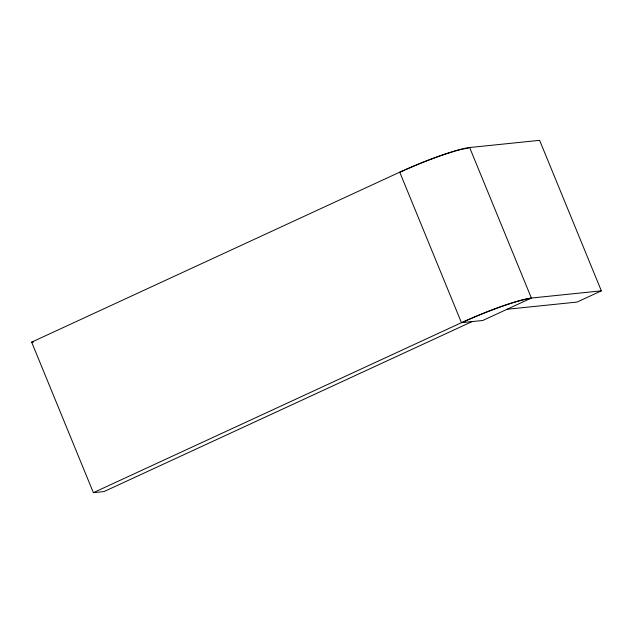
<?xml version="1.0" encoding="UTF-8"?>
<svg xmlns="http://www.w3.org/2000/svg" width="633" height="633" viewBox="0 0 633 633"><rect width="100%" height="100%" fill="white"/><g stroke="black" fill="none" stroke-linecap="round" stroke-linejoin="round"><path stroke-width="0.95" d="M472.107 321.58L104.026 491.572L93.375 492.664L31.65 342.152L399.732 172.168A57.302 6.488 -22.3 0 1 469.646 147.529L539.625 140.336L601.35 290.848L577.043 302.068L507.065 309.26M93.375 492.664L461.457 322.68A57.302 6.488 -22.3 0 1 531.372 298.04L601.35 290.848M31.65 342.152L33.589 341.955M469.646 147.529L531.372 298.04L482.757 320.488L461.457 322.68L399.732 172.168M400.341 172.105A55.664 6.298 -22.3 0 1 404.534 170.198M405.389 169.818A55.664 6.298 -22.3 0 1 450.704 152.426M451.582 152.157A55.664 6.298 -22.3 0 1 454.953 151.152M455.76 150.923A55.664 6.298 -22.3 0 1 459.55 149.894M460.436 149.673A55.664 6.298 -22.3 0 1 462.122 149.269M462.921 149.087A55.664 6.298 -22.3 0 1 465.152 148.636M466.695 148.375A55.664 6.298 -22.3 0 1 468.254 148.169M462.066 322.616A55.664 6.298 -22.3 0 1 529.979 298.681"/></g></svg>
